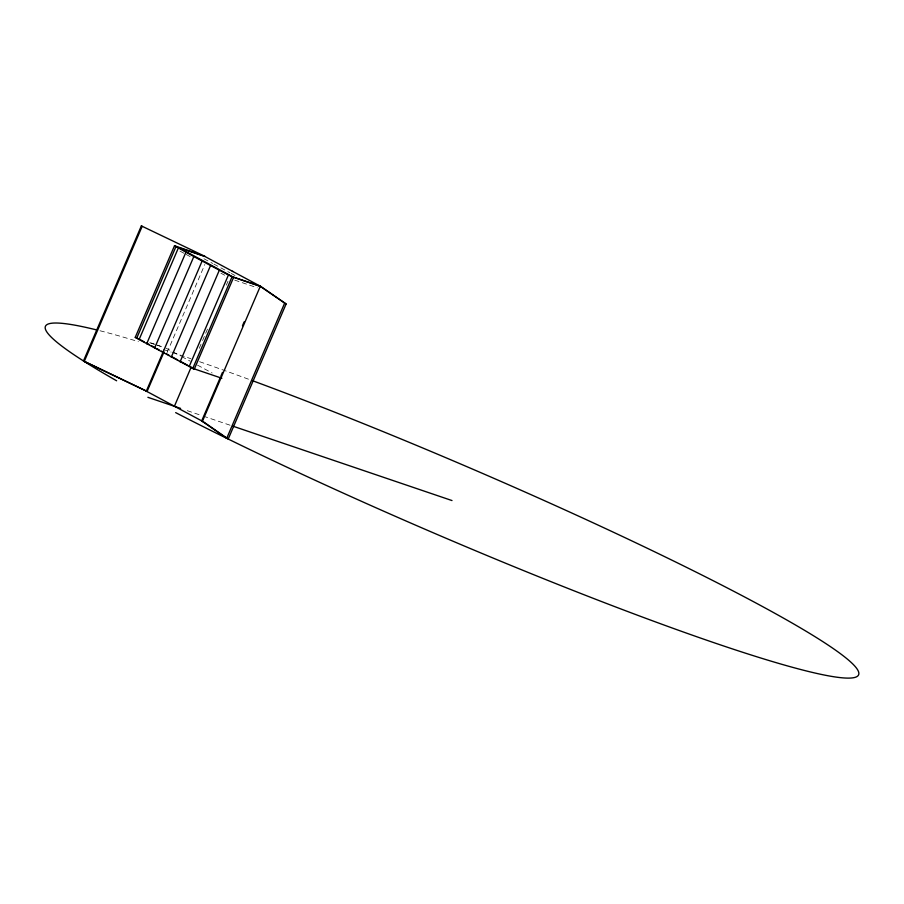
<?xml version="1.0" encoding="UTF-8"?>
<svg xmlns="http://www.w3.org/2000/svg" width="904" height="904" viewBox="0 0 904 904"><rect width="100%" height="100%" fill="white"/><g stroke="black" fill="none" stroke-linecap="round" stroke-linejoin="round"><path stroke-width="0.68" stroke-dasharray="4.52 3.39" d="M167.07 352.571L204.812 264.51M199.264 348.289L202.021 341.836M202.575 340.548L208.654 326.367M226.339 285.11L227.989 281.246M234.712 280.116L257.244 287.766M150.821 342.932L154.674 344.232M155.951 344.673L162.358 346.842M149.77 342.718L163.014 347.215M187.286 410.676L201.987 415.671M203.321 416.122L230.068 425.208M203.965 258.759L212.666 263.448M213.909 264.115L230.068 272.838M231.311 273.505L235.029 275.517M179.952 251.097L184.924 253.787M186.167 254.453L191.139 257.132M220.915 273.2L224.633 275.2M165.782 348.006L171.884 351.294M173.105 351.961L180.438 355.905M181.659 356.571L190.202 361.182M197.513 365.126L212.124 373.002M100.016 330.762A442.327 37.007 23.2 0 1 138.425 341.633M163.341 349.498A442.327 37.007 23.2 0 1 171.161 352.074M172.494 352.503A442.327 37.007 23.2 0 1 190.902 358.718M199.581 361.702A442.327 37.007 23.2 0 1 248.43 379.183"/><path stroke-width="1.36" d="M141.352 225.898L83.473 360.945L147.16 391.443L84.253 361.442L142.131 226.395L141.352 225.898L205.038 256.397L174.517 245.73L135.25 337.339L139.114 339.542L194.27 369.182L233.537 277.573L232.057 276.782L192.789 368.391L194.27 369.182M139.295 339.011L136.73 338.141L175.986 246.532M139.114 339.542L178.382 247.933L174.517 245.73M146.685 343.78L185.953 252.171L178.382 247.933M154.573 348.13L193.84 256.521L185.953 252.171M193.84 256.521L202.134 261.019L146.312 391.149L203.242 421.693L228.215 439.039L286.093 303.993L261.12 286.647L204.925 256.499L178.438 247.504L233.029 276.963L259.527 285.958M147.047 391.545L164.019 351.95M171.285 357.136L210.553 265.527L202.134 261.019M180.088 361.803L219.344 270.194L210.553 265.527M189.173 366.549L228.441 274.94L219.344 270.194M174.393 406.303L190.97 367.623M201.648 421.004L220.271 377.567L221.005 377.962M220.825 376.279L222.486 372.391M242.464 325.768L244.136 321.88M284.602 303.258L226.723 438.304L202.383 421.4L260.273 286.353L286.093 303.993M232.272 271.256L233.13 271.55M232.057 276.782L261.12 286.647M192.789 368.391L221.864 378.256M147.894 397.308L180.597 408.405M232.735 426.112L452 500.556M202.383 421.4L203.242 421.693M228.441 274.94L233.537 277.573M175.658 412.619L179.919 414.823A442.327 37.007 23.2 0 0 219.977 434.993L230.588 440.203A442.327 37.007 23.2 0 0 753.495 655.728A442.327 37.007 23.2 0 0 769.824 610.528A442.327 37.007 23.2 0 0 252.126 380.55M139.171 339.113L144.143 341.802M146.629 343.136L149.115 344.481M151.601 345.825L154.087 347.17M156.573 348.503L159.059 349.848M161.545 351.193L164.031 352.526M166.517 353.871L168.992 355.204M171.466 356.549L177.659 359.882M180.145 361.216L187.569 365.227M190.055 366.572L192.529 367.905M135.25 337.339L136.73 338.141M116.627 380.776L113.249 378.855A442.327 37.007 23.2 0 1 87.688 363.611L82.185 360.131A442.327 37.007 23.2 0 1 97.485 330.129"/></g></svg>
